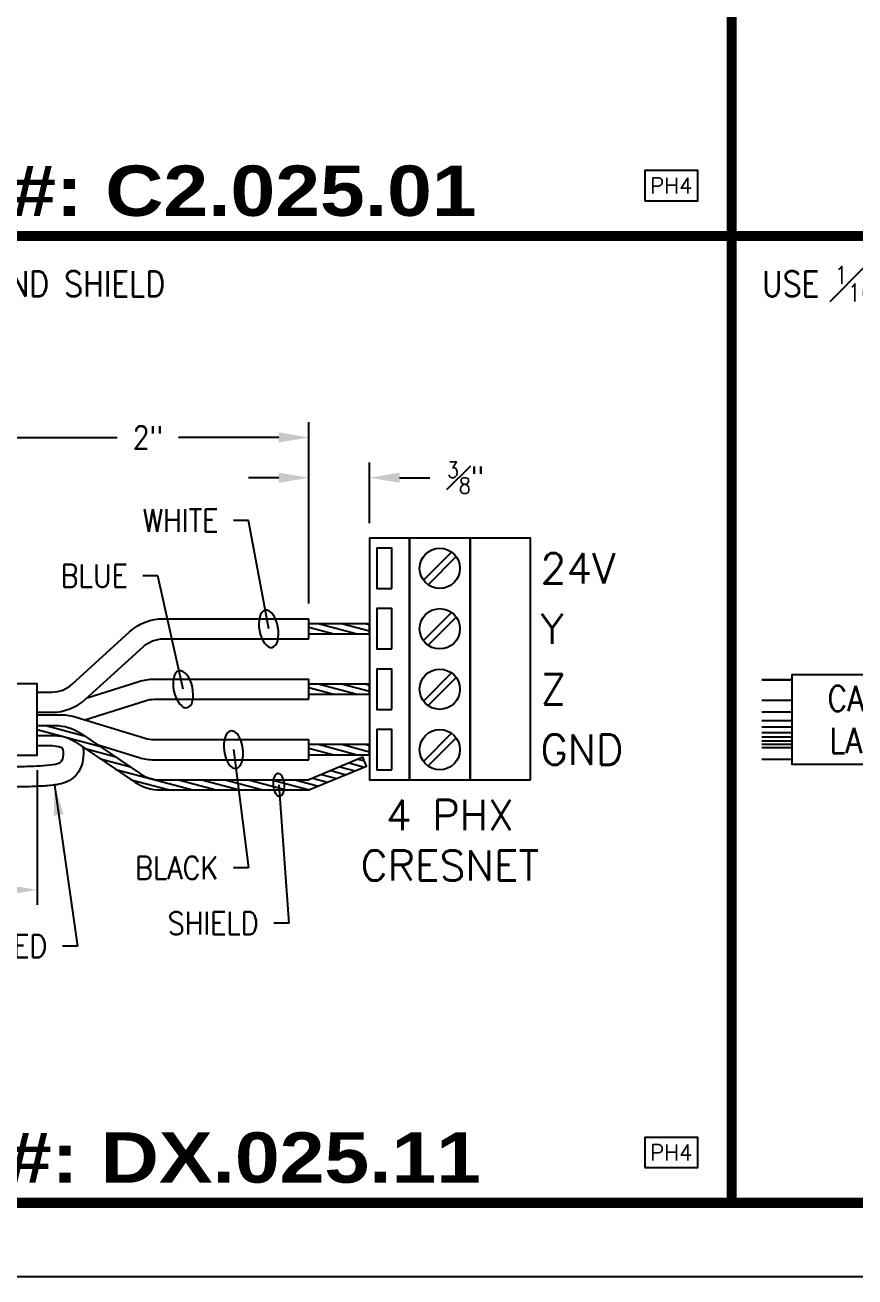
# Model space of a CAD drawing. Header units: inches. Extents: x 0 to 36.7, y 0 to 29.3.
# Drawn here: x 18.036 to 20.613, y 0 to 3.885 of the extents above; entities that cross this region are included whole.
import ezdxf
from ezdxf.enums import TextEntityAlignment as Align

# ---------------------------------------------------------------- set-up
doc = ezdxf.new("R2010")
doc.units = ezdxf.units.IN
doc.header["$MEASUREMENT"] = 0
for name, color, linetype in [('Bitmap', 7, 'Continuous'), ('BLACK', 7, 'Continuous'), ('BLUE', 172, 'Continuous'), ('CABLE', 7, 'Continuous'), ('CONDUCTOR', 7, 'Continuous'), ('CONN', 7, 'Continuous'), ('CONN-TXT', 7, 'Continuous'), ('HEAT SHRINK', 7, 'Continuous'), ('RED', 12, 'Continuous'), ('SHIELD', 7, 'Continuous'), ('WHITE', 7, 'Continuous')]:
    doc.layers.add(name, color=color, linetype=linetype)
doc.styles.add('Arial Black', font='')
doc.styles.add('CONNECTOR', font='SIMPLEX.shx', dxfattribs={"width": 0.75, "height": 0.0625})
doc.styles.add('ROMANS', font='romans', dxfattribs={"width": 0.875})
doc.styles.get('Arial Black').set_extended_font_data('Arial Black')
doc.dimstyles.new('CONN2', dxfattribs={"dimscale": 0.75, "dimtxt": 0.09375, "dimasz": 0.125, "dimexe": 0.0625, "dimexo": 0.0625, "dimgap": 0.0625, "dimtad": 0, "dimdec": 3, "dimzin": 4, "dimdsep": 46, "dimtxsty": 'ROMANS', "dimcen": 0.0625, "dimadec": 0, "dimazin": 0, "dimtfac": 1, "dimtdec": 3, "dimtofl": 0, "dimtmove": 0, "dimatfit": 3, "dimfxl": 1, "dimtolj": 1, "dimtzin": 0, "dimarcsym": 0})

# ---------------------------------------------------------------- blocks, each defined once
blk = doc.blocks.new('INPUT')
blk.add_lwpolyline([(-0.21875, -0.0625), (0, -0.0625), (0, 0.0625), (-0.21875, 0.0625)], close=True)
at = {"style": 'CONNECTOR', "width": 0.75}
blk.add_attdef('CONNECTOR', text='', height=0.0625, dxfattribs=at).set_placement((-0.109375, 0), align=Align.MIDDLE_CENTER)
blk = doc.blocks.new('C2.025.01')
at = {"layer": 'CONN', "const_width": 0.0312}
blk.add_lwpolyline([(0, 0), (4, 0), (4, 3), (0, 3)], close=True, dxfattribs=at)
at = {"layer": 'CONN'}
ref = blk.add_blockref('INPUT', (3.8945, 0.1562), dxfattribs=dict(at, xscale=0.75, yscale=0.75, zscale=0.75))
ref.add_attrib('CONNECTOR', 'PH4', dxfattribs={"layer": '0', "height": 0.04875, "style": 'CONNECTOR'}).set_placement((3.8125, 0.1562), align=Align.MIDDLE_CENTER)
at = {"layer": 'CONN-TXT', "style": 'Arial Black'}
blk.add_text('DETAIL #: C2.025.01', height=0.15625, dxfattribs=at).set_placement((2, 0.0156), align=Align.BOTTOM_CENTER)
at = {"layer": 'CONN-TXT', "style": 'ROMANS', "width": 0.875}
for p in [(3.625, 1.6875), (3.625, 1.3125)]:
    blk.add_attdef('#', text='', height=0.0938, dxfattribs=at).set_placement(p, align=Align.MIDDLE_LEFT)
blk = doc.blocks.new('DX.025.08')
at = {"layer": 'CABLE'}
h = blk.add_hatch(dxfattribs=at)
h.set_pattern_fill('LOG', color=256, scale=0.21, angle=180, style=0, pattern_type=2)
h.set_pattern_definition([(180, (3.17188, 0.5932), (-3e-17, -0.21), []), (180, (3.17188, 0.53), (-3e-17, -0.21), []), (180, (3.17188, 0.49301), (-3e-17, -0.21), []), (180, (3.17188, 0.46678), (-3e-17, -0.21), []), (180, (3.17188, 0.44643), (-3e-17, -0.21), []), (180, (3.17188, 0.4298), (-3e-17, -0.21), []), (180, (3.17188, 0.41574), (-3e-17, -0.21), []), (180, (3.17188, 0.40356), (-3e-17, -0.21), []), (180, (3.17188, 0.39282), (-3e-17, -0.21), [])])
h.paths.add_polyline_path([(1.5312, 1.624), (1.4062, 1.624), (1.4062, 1.376), (1.5312, 1.376)])
h.paths.add_polyline_path([(1.3437, 1.376), (1.3437, 1.624), (0.6875, 1.624), (0.6875, 1.376)])
h.paths.add_polyline_path([(0.0937, 1.376), (0.1875, 1.376), (0.1875, 1.624), (0.0937, 1.624)])
for points in [[(0.0937, 1.624), (0.1875, 1.624)], [(0.1875, 1.376), (0.0937, 1.376)]]:
    blk.add_lwpolyline(points, dxfattribs=at)
at = {"layer": 'CONN', "const_width": 0.0312}
blk.add_lwpolyline([(0, 0), (4, 0), (4, 3), (0, 3)], close=True, dxfattribs=at)
at = {"layer": 'CONN-TXT'}
blk.add_lwpolyline([(0.6875, 1.3604), (0.1875, 1.3604), (0.1875, 1.6396), (0.6875, 1.6396)], close=True, dxfattribs=at)
at = {"insert": (0.0937, 2.9063), "char_height": 0.078125, "width": 3.046875, "attachment_point": 1, "style": 'ROMANS'}
blk.add_mtext('\\A1;USE {\\H0.6978x;\\S1#16;}" CLEAR HEAT SHRINK AROUND SHIELD', dxfattribs=at)
at = {"layer": 'CABLE', "insert": (0.4375, 1.5), "char_height": 0.07812, "width": 0.5, "attachment_point": 5, "style": 'ROMANS'}
blk.add_mtext('CABLE\\PLABEL', dxfattribs=at)
blk = doc.blocks.new('TERM-F')
for points in [[(-0.0507, -0.0366), (0.0366, 0.0507)], [(-0.0366, -0.0507), (0.0507, 0.0366)]]:
    blk.add_lwpolyline(points)
blk.add_circle((0, 0), 0.0625)
blk = doc.blocks.new('*D233')
at = {"layer": 'CONN-TXT', "color": 0, "lineweight": -2, "transparency": 16777216}
for p, q in [((1.6875, 1.6865), (1.6875, 2.4219)), ((2.6875, 1.8594), (2.6875, 2.4219)), ((1.7812, 2.375), (2.0921, 2.375)), ((2.5937, 2.375), (2.2829, 2.375))]:
    blk.add_line(p, q, dxfattribs=at)
at = {"layer": 'CONN-TXT', "color": 0, "transparency": 16777216}
for points in [[(1.7812, 2.3906), (1.7812, 2.3594), (1.6875, 2.375)], [(2.5937, 2.3906), (2.5937, 2.3594), (2.6875, 2.375)]]:
    blk.add_solid(points, dxfattribs=at)
at = {"layer": 'Defpoints', "color": 0, "transparency": 16777216}
for p in [(1.6875, 2.375), (2.6875, 1.8125), (1.6875, 1.6396)]:
    blk.add_point(p, dxfattribs=at)
at = {"layer": 'CONN-TXT', "color": 0, "transparency": 16777216, "insert": (2.1875, 2.375), "char_height": 0.07031, "attachment_point": 5, "style": 'ROMANS'}
blk.add_mtext('\\A1;2"', dxfattribs=at)
blk = doc.blocks.new('*D235')
at = {"layer": 'CONN-TXT', "color": 0, "lineweight": -2, "transparency": 16777216}
for p, q in [((2.6875, 1.8594), (2.6875, 2.2969)), ((2.875, 2.1094), (2.875, 2.2969)), ((2.5937, 2.25), (2.5, 2.25)), ((2.9687, 2.25), (3.0625, 2.25))]:
    blk.add_line(p, q, dxfattribs=at)
at = {"layer": 'CONN-TXT', "color": 0, "transparency": 16777216}
for points in [[(2.5937, 2.2656), (2.5937, 2.2344), (2.6875, 2.25)], [(2.9687, 2.2656), (2.9687, 2.2344), (2.875, 2.25)]]:
    blk.add_solid(points, dxfattribs=at)
at = {"layer": 'Defpoints', "color": 0, "transparency": 16777216}
for p in [(2.875, 2.25), (2.875, 2.0625), (2.6875, 1.8125)]:
    blk.add_point(p, dxfattribs=at)
at = {"layer": 'CONN-TXT', "color": 0, "transparency": 16777216, "insert": (3.174, 2.25), "char_height": 0.070312, "attachment_point": 5, "style": 'ROMANS'}
blk.add_mtext('\\A1;{\\H0.7x;\\S3#8;}"', dxfattribs=at)
blk = doc.blocks.new('*D236')
at = {"layer": 'CONN-TXT', "color": 0, "lineweight": -2, "transparency": 16777216}
for p, q in [((1.8437, 1.3425), (1.8437, 0.9242)), ((1.5312, 1.3168), (1.5312, 0.9242)), ((1.5312, 0.9711), (1.424, 0.9711)), ((1.75, 0.9711), (1.625, 0.9711))]:
    blk.add_line(p, q, dxfattribs=at)
at = {"layer": 'CONN-TXT', "color": 0, "transparency": 16777216}
for points in [[(1.625, 0.9867), (1.625, 0.9555), (1.5312, 0.9711)], [(1.75, 0.9867), (1.75, 0.9555), (1.8437, 0.9711)]]:
    blk.add_solid(points, dxfattribs=at)
at = {"layer": 'Defpoints', "color": 0, "transparency": 16777216}
for p in [(1.5312, 1.3637), (1.8437, 1.3894), (1.5312, 0.9711)]:
    blk.add_point(p, dxfattribs=at)
at = {"layer": 'CONN-TXT', "color": 0, "transparency": 16777216, "insert": (1.3125, 0.9711), "char_height": 0.070312, "attachment_point": 5, "style": 'ROMANS'}
blk.add_mtext('\\A1;{\\H0.7x;\\S5#8;}"', dxfattribs=at)
blk = doc.blocks.new('ELLIPSE')
at = {"color": 0, "extrusion": (0, 0, -1)}
blk.add_ellipse((0, 0), major_axis=(1, 0), ratio=0.5, dxfattribs=at)
blk = doc.blocks.new('C2.025.02')
at = {"layer": 'CONN', "const_width": 0.0312}
blk.add_lwpolyline([(0, 0), (4, 0), (4, 3), (0, 3)], close=True, dxfattribs=at)
at = {"layer": 'CONN-TXT', "style": 'ROMANS', "width": 0.875}
for p in [(3.625, 1.6875), (3.625, 1.3125)]:
    blk.add_attdef('#', text='', height=0.0938, dxfattribs=at).set_placement(p, align=Align.MIDDLE_LEFT)
blk = doc.blocks.new('DX.025.11')
at = {"layer": 'CONDUCTOR'}
h = blk.add_hatch(dxfattribs=at)
h.set_pattern_fill('ANSI31', color=256, scale=0.15, angle=300, style=0)
h.paths.add_polyline_path([(2.875, 1.7969), (2.875, 1.7656), (2.6875, 1.7656), (2.6875, 1.7969)])
h = blk.add_hatch(dxfattribs=at)
h.set_pattern_fill('ANSI31', color=256, scale=0.15, angle=300, style=0)
h.set_pattern_definition([(345, (0, -0.1875), (0.00485286, 0.01811111), [])])
h.paths.add_polyline_path([(2.875, 1.6094), (2.875, 1.5781), (2.6875, 1.5781), (2.6875, 1.6094)])
h = blk.add_hatch(dxfattribs=at)
h.set_pattern_fill('ANSI31', color=256, scale=0.15, angle=300, style=0)
h.set_pattern_definition([(345, (0, -0.375), (0.00485286, 0.01811111), [])])
h.paths.add_polyline_path([(2.875, 1.4219), (2.875, 1.3906), (2.6875, 1.3906), (2.6875, 1.4219)])
at = {"layer": 'SHIELD'}
h = blk.add_hatch(dxfattribs=at)
h.set_pattern_fill('ANSI31', color=256, scale=0.15, angle=300, style=0)
h.paths.add_polyline_path([(1.9375, 1.4758, 0.068906), (1.8993, 1.4811), (1.8437, 1.4811), (1.8437, 1.4499), (1.8993, 1.4499, -0.089461), (1.9375, 1.443)])
h.paths.add_polyline_path([(1.9604, 1.4312), (2.1471, 1.3053, 0.079707), (2.1875, 1.2865), (2.1875, 1.3194, -0.059182), (2.1646, 1.3312), (1.9779, 1.4571, 0.079707), (1.9375, 1.4758), (1.9375, 1.443, -0.059182)])
h.paths.add_polyline_path([(2.2257, 1.3125, -0.089461), (2.1875, 1.3194), (2.1875, 1.2865, 0.068906), (2.2257, 1.2812), (2.6875, 1.2812), (2.6875, 1.3125)])
h.paths.add_polyline_path([(2.8666, 1.3546), (2.8546, 1.3834), (2.6875, 1.3125), (2.6875, 1.2812)])
at = {"layer": 'BLACK'}
for points in [[(1.8437, 1.5143), (1.9187, 1.5143, -0.074669), (1.9646, 1.5074), (2.1787, 1.4416, 0.074669), (2.2063, 1.4375), (2.6875, 1.4375)], [(1.8437, 1.4811), (1.8993, 1.4811, -0.149434), (1.9779, 1.4571), (2.1646, 1.3312, 0.149434), (2.2257, 1.3125), (2.6875, 1.3125)], [(1.8437, 1.4499), (1.8993, 1.4499, -0.149434), (1.9604, 1.4312), (2.1471, 1.3053, 0.149434), (2.2257, 1.2812), (2.6875, 1.2812)], [(2.03, 1.422), (2.1604, 1.3819, 0.074669), (2.2063, 1.375), (2.6875, 1.375)]]:
    blk.add_lwpolyline(points, format="xyb", dxfattribs=at)
blk.add_lwpolyline([(2.6875, 1.375), (2.6875, 1.4375)], dxfattribs=at)
at = {"layer": 'BLUE'}
for points in [[(1.9988, 1.5671), (2.1598, 1.6178, -0.076362), (2.2067, 1.625), (2.6875, 1.625)], [(1.9913, 1.4992), (2.1786, 1.5582, -0.076362), (2.2067, 1.5625), (2.6875, 1.5625)]]:
    blk.add_lwpolyline(points, format="xyb", dxfattribs=at)
blk.add_lwpolyline([(2.6875, 1.5625), (2.6875, 1.625)], dxfattribs=at)
at = {"layer": 'CONDUCTOR'}
for points in [[(2.6875, 1.7656), (2.875, 1.7656), (2.875, 1.7969), (2.6875, 1.7969)], [(2.6875, 1.5781), (2.875, 1.5781), (2.875, 1.6094), (2.6875, 1.6094)], [(2.6875, 1.3906), (2.875, 1.3906), (2.875, 1.4219), (2.6875, 1.4219)], [(2.6875, 1.2812), (2.8666, 1.3546), (2.8546, 1.3834), (2.6875, 1.3125)]]:
    blk.add_lwpolyline(points, dxfattribs=at)
at = {"layer": 'CONN', "const_width": 0.0312}
blk.add_lwpolyline([(0, 0), (4, 0), (4, 3), (0, 3)], close=True, dxfattribs=at)
at = {"layer": 'CONN'}
for points in [[(3, 1.3125), (3, 2.0625), (2.875, 2.0625), (2.875, 1.3125), (3, 1.3125)], [(3.1875, 1.3125), (3.1875, 2.0625), (3, 2.0625), (3, 1.3125), (3.1875, 1.3125)], [(3.375, 1.3125), (3.375, 2.0625), (3.1875, 2.0625), (3.1875, 1.3125), (3.375, 1.3125)]]:
    blk.add_lwpolyline(points, dxfattribs=at)
for points in [[(2.9453, 1.9062), (2.9453, 2.0312), (2.8984, 2.0312), (2.8984, 1.9062)], [(2.9453, 1.7187), (2.9453, 1.8437), (2.8984, 1.8437), (2.8984, 1.7187)], [(2.9453, 1.5312), (2.9453, 1.6562), (2.8984, 1.6562), (2.8984, 1.5312)], [(2.9453, 1.3437), (2.9453, 1.4687), (2.8984, 1.4687), (2.8984, 1.3437)]]:
    blk.add_lwpolyline(points, close=True, dxfattribs=at)
at = {"layer": 'HEAT SHRINK'}
blk.add_lwpolyline([(1.5312, 1.6396), (1.5312, 1.3604), (1.6875, 1.3604), (1.7187, 1.3894), (1.8437, 1.3894), (1.8437, 1.6106), (1.7187, 1.6106), (1.6875, 1.6396), (1.5312, 1.6396)], dxfattribs=at)
at = {"layer": 'RED'}
blk.add_lwpolyline([(1.8437, 1.4187), (1.8906, 1.4187)], dxfattribs=at)
for points, knots in [([(1.8906, 1.4187), (1.9071, 1.4174), (1.9192, 1.4139), (1.9211, 1.4123), (1.9257, 1.4028), (1.9241, 1.3807), (1.9203, 1.3718), (1.915, 1.3655), (1.9101, 1.3626), (1.8906, 1.358), (1.8769, 1.3569), (1.8358, 1.3539), (1.8095, 1.3532), (1.7315, 1.353), (1.6792, 1.3545), (1.5721, 1.3565), (1.5182, 1.3579), (1.4454, 1.3623), (1.4259, 1.3637), (1.4062, 1.3652)], [0, 0, 0, 0, 0.0507362, 0.0507362, 0.1014724, 0.1014724, 0.1408812, 0.1408812, 0.18029, 0.18029, 0.2196988, 0.2196988, 0.3003448, 0.3003448, 0.4616367, 0.4616367, 0.6229287, 0.6229287, 0.6820204, 0.6820204, 0.6820204, 0.6820204]), ([(1.9857, 1.4141), (1.9882, 1.4009), (1.988, 1.3875), (1.9823, 1.3542), (1.9727, 1.3331), (1.9403, 1.3056), (1.9217, 1.3004), (1.8886, 1.2947), (1.8741, 1.294), (1.8456, 1.2921), (1.8317, 1.2915), (1.791, 1.2904), (1.7649, 1.2906), (1.6877, 1.2918), (1.6361, 1.2926), (1.5299, 1.2951), (1.4761, 1.2974), (1.4176, 1.3017), (1.4119, 1.3021), (1.4062, 1.3025)], [0.0833043, 0.0833043, 0.0833043, 0.0833043, 0.1089032, 0.1089032, 0.1482984, 0.1482984, 0.1876936, 0.1876936, 0.2270887, 0.2270887, 0.2664839, 0.2664839, 0.3452743, 0.3452743, 0.502855, 0.502855, 0.6604357, 0.6604357, 0.677373, 0.677373, 0.677373, 0.677373])]:
    blk.add_open_spline(points, degree=3, knots=knots, dxfattribs=at)
at = {"layer": 'WHITE'}
for points in [[(1.8437, 1.5848), (1.8891, 1.5848, 0.186814), (1.9522, 1.6092), (2.1307, 1.7718, -0.186814), (2.2359, 1.8125), (2.6875, 1.8125)], [(1.8437, 1.5223), (1.8891, 1.5223, 0.186814), (1.9943, 1.563), (2.1728, 1.7256, -0.186814), (2.2359, 1.75), (2.6875, 1.75)]]:
    blk.add_lwpolyline(points, format="xyb", dxfattribs=at)
blk.add_lwpolyline([(2.6875, 1.75), (2.6875, 1.8125)], dxfattribs=at)
at = {"layer": 'Bitmap', "rotation": 180}
for p in [(3.0937, 1.9687), (3.0937, 1.7812), (3.0937, 1.5937), (3.0937, 1.4062)]:
    blk.add_blockref('TERM-F', p, dxfattribs=at)
at = {"layer": 'CONN'}
ref = blk.add_blockref('INPUT', (3.8945, 0.1562), dxfattribs=dict(at, xscale=0.75, yscale=0.75, zscale=0.75))
ref.add_attrib('CONNECTOR', 'PH4', dxfattribs={"layer": '0', "height": 0.04875, "style": 'CONNECTOR'}).set_placement((3.8125, 0.1562), align=Align.MIDDLE_CENTER)
at = {"insert": (0.0937, 2.9062), "char_height": 0.078125, "width": 3.046875, "attachment_point": 1, "style": 'ROMANS'}
blk.add_mtext('\\A1;USE {\\H0.6978x;\\S1#16;}" CLEAR HEAT SHRINK AROUND SHIELD', dxfattribs=at)
at = {"layer": 'CONN-TXT', "style": 'ROMANS'}
for s, height, p in [('24V', 0.09375, (3.4062, 1.9687)), ('Y', 0.0938, (3.4062, 1.7812)), ('Z', 0.0938, (3.4062, 1.5937)), ('GND', 0.09375, (3.4062, 1.4062))]:
    blk.add_text(s, height=height, dxfattribs=at).set_placement(p, align=Align.MIDDLE_LEFT)
for s, p in [('4 PHX', (3.125, 1.25)), ('CRESNET', (3.125, 1.0937))]:
    blk.add_text(s, height=0.09375, dxfattribs=at).set_placement(p, align=Align.TOP_CENTER)
at = {"layer": 'CONN-TXT', "style": 'Arial Black'}
blk.add_text('DETAIL #: DX.025.11', height=0.15625, dxfattribs=at).set_placement((2, 0.0156), align=Align.BOTTOM_CENTER)
at = {"layer": 'CONN-TXT', "char_height": 0.07031, "attachment_point": 9, "style": 'ROMANS'}
for s, insert in [('WHITE', (2.4063, 2.0823)), ('BLUE', (2.125, 1.9105)), ('BLACK', (2.4063, 1.0042)), ('SHIELD', (2.5313, 0.8323)), ('RED', (1.875, 0.7617))]:
    blk.add_mtext(s, dxfattribs=dict(at, insert=insert))
at = {"layer": 'CONN-TXT'}
for base, p2, text, picture, middle in [((1.6875, 2.375), (1.6875, 1.6396), '2"', '*D233', (2.1875, 2.375)), ((2.875, 2.25), (2.875, 2.0625), '{\\H0.7x;\\S3#8;}"', '*D235', (3.174, 2.25))]:
    dim = blk.add_linear_dim(base=base, p1=(2.6875, 1.8125), p2=p2, text=text, dimstyle='CONN2', dxfattribs=at)
    dim.commit()
    dim.dimension.update_dxf_attribs({"geometry": picture, "text_midpoint": middle})
dim = blk.add_linear_dim(base=(1.5312, 0.9711), p1=(1.8437, 1.3894), p2=(1.5312, 1.3637), text='{\\H0.7x;\\S5#8;}"', dimstyle='CONN2', dxfattribs=at)
dim.commit()
dim.dimension.update_dxf_attribs({"geometry": '*D236', "text_midpoint": (1.3125, 0.9711), "dimtype": 160})
at = {"layer": 'CONN-TXT', "annotation_type": 0, "has_hookline": 1, "hookline_direction": 1}
for points, override, text_width in [([(2.5625, 1.7812), (2.5, 2.1175), (2.4531, 2.1175)], {"dimasz": 0.078125, "dimgap": 0.0625, "dimtad": 0, "dimldrblk": 'ELLIPSE'}, 0.249), ([(2.2969, 1.5937), (2.2188, 1.9456), (2.1719, 1.9456)], {"dimasz": 0.078125, "dimgap": 0.0625, "dimtad": 0, "dimldrblk": 'ELLIPSE'}, 0.2139), ([(2.4531, 1.4062), (2.5, 1.0394), (2.4531, 1.0394)], {"dimasz": 0.078125, "dimgap": 0.0625, "dimtad": 0, "dimldrblk": 'ELLIPSE'}, 0.2666), ([(1.8973, 1.2963), (1.9687, 0.7969), (1.9219, 0.7969)], {"dimasz": 0.125, "dimgap": 0.0625, "dimtad": 0}, 0.1582)]:
    blk.add_leader(points, dimstyle='CONN2', override=override, dxfattribs=dict(at, text_width=text_width))
at = {"layer": 'CONN-TXT'}
blk.add_leader([(2.5938, 1.2969), (2.625, 0.8675), (2.5781, 0.8675)], dimstyle='CONN2', override={"dimasz": 0.046875, "dimldrblk": 'ELLIPSE'}, dxfattribs=at)

msp = doc.modelspace()

# ---------------------------------------------------------------- linework, layer by layer
at = {"layer": 'Defpoints', "color": 1}
msp.add_lwpolyline([(0, 29.3), (36.7, 29.3), (36.7, 0), (0, 0)], close=True, dxfattribs=at)

# ---------------------------------------------------------------- block references
for name, p in [('C2.025.01', (16.23, 3.23)), ('C2.025.02', (20.23, 3.23)), ('DX.025.11', (16.23, 0.23)), ('DX.025.08', (20.23, 0.23))]:
    msp.add_blockref(name, p)

doc.saveas('drawing.dxf')
